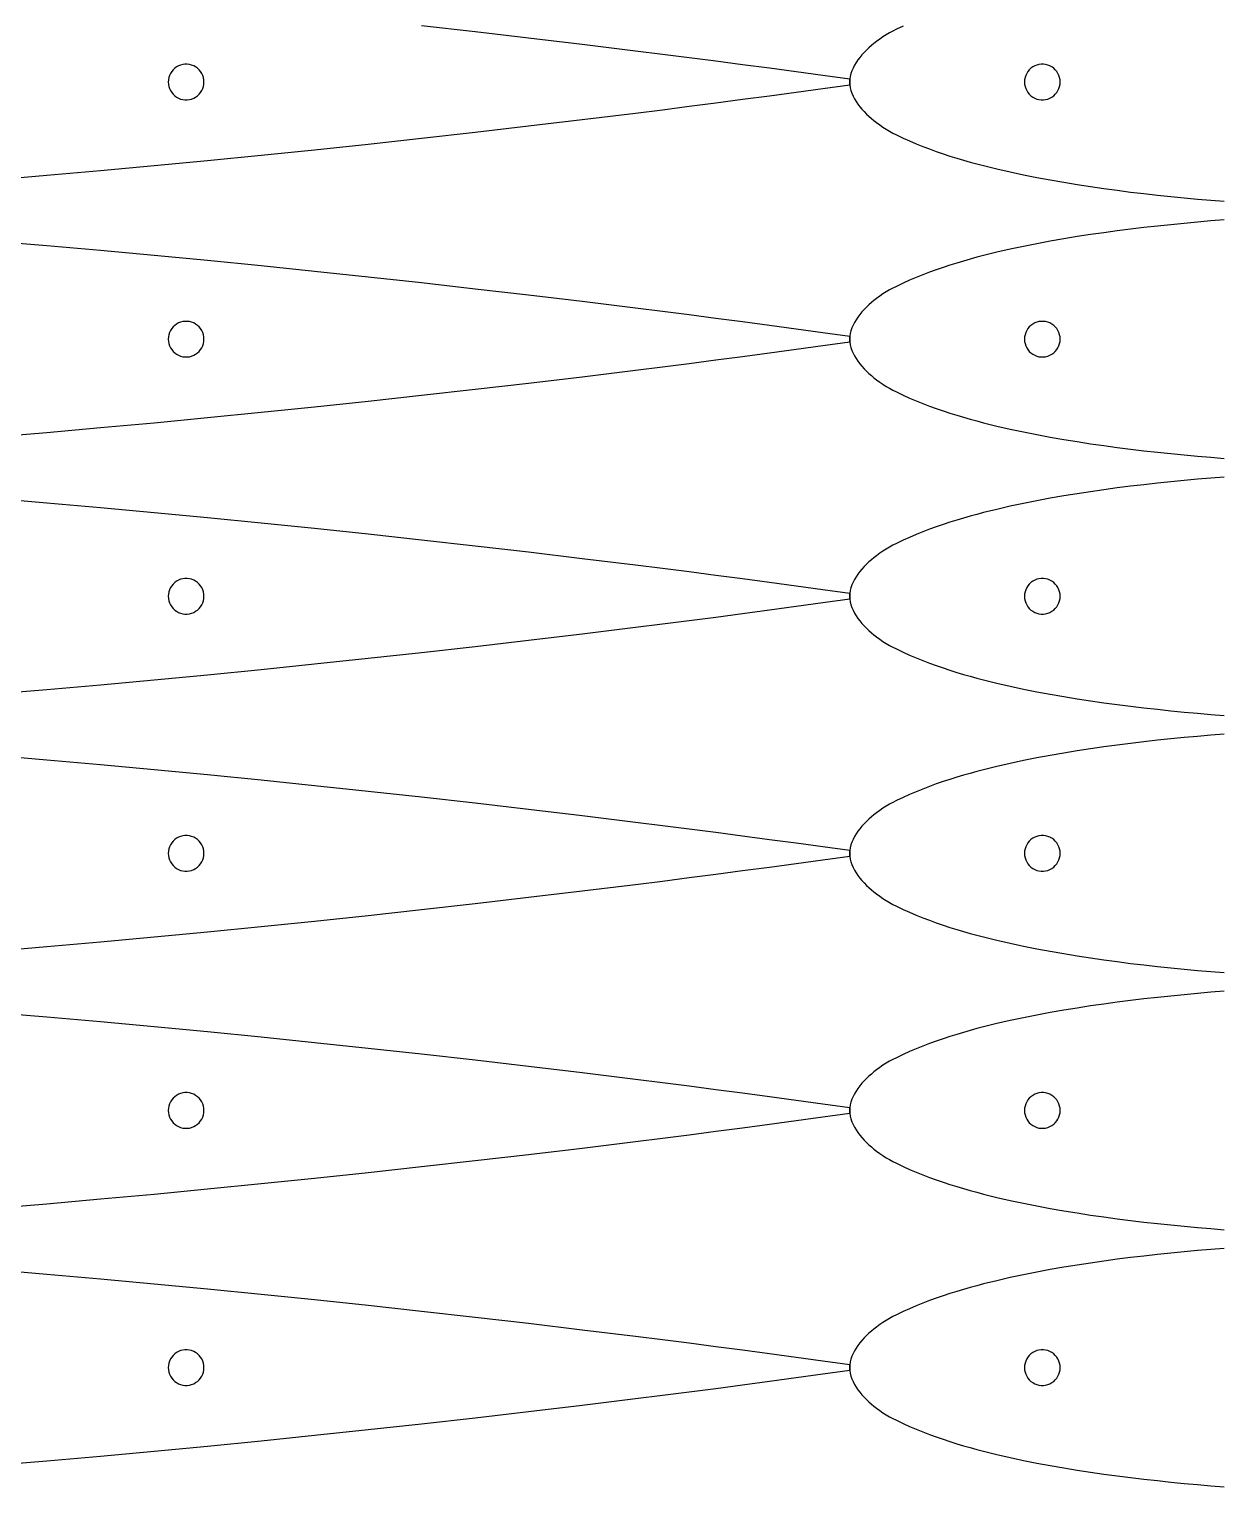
# Model space of a CAD drawing. Extents: x 0 to 1250, y 0 to 2500.
# Drawn here: x 485 to 652, y 217.4 to 421.6 of the extents above; entities that cross this region are included whole.
import ezdxf

# ---------------------------------------------------------------- set-up
doc = ezdxf.new("R2010")
doc.units = 0
doc.layers.get('0').update_dxf_attribs({"linetype": 'CONTINUOUS', "lineweight": 25})

msp = doc.modelspace()

# ---------------------------------------------------------------- linework, layer by layer
for points in [[(480.001, 400.478), (487.504, 401.108), (495.006, 401.769), (502.504, 402.457), (510, 403.173), (517.504, 403.916), (525.005, 404.685), (532.504, 405.479), (540, 406.298), (547.504, 407.142), (555.006, 408.01), (562.505, 408.903), (570, 409.821), (573.752, 410.29), (577.502, 410.767), (581.252, 411.251), (585, 411.744), (588.751, 412.247), (592.502, 412.756), (596.251, 413.27), (600, 413.786), (600, 414.545), (596.251, 415.061), (592.502, 415.575), (588.751, 416.085), (585, 416.587), (581.252, 417.08), (577.502, 417.564), (573.752, 418.041), (570, 418.51), (562.505, 419.428), (555.006, 420.321), (547.504, 421.189), (540, 422.033)], [(607.5, 422.011), (606.541, 421.55), (606.067, 421.306), (605.597, 421.05), (605.13, 420.779), (604.667, 420.489), (604.207, 420.18), (603.75, 419.847), (603.393, 419.569), (603.04, 419.275), (602.694, 418.968), (602.358, 418.648), (602.034, 418.316), (601.724, 417.973), (601.431, 417.62), (601.158, 417.259), (600.908, 416.889), (600.683, 416.513), (600.485, 416.131), (600.317, 415.744), (600.182, 415.353), (600.083, 414.959), (600.021, 414.563), (600.005, 414.364), (600, 414.166), (600.005, 413.967), (600.021, 413.769), (600.083, 413.373), (600.182, 412.979), (600.317, 412.587), (600.485, 412.2), (600.683, 411.818), (600.908, 411.442), (601.158, 411.072), (601.431, 410.711), (601.724, 410.358), (602.034, 410.016), (602.358, 409.684), (602.694, 409.363), (603.04, 409.056), (603.393, 408.763), (603.75, 408.484), (604.207, 408.151), (604.667, 407.842), (605.13, 407.553), (605.597, 407.281), (606.067, 407.025), (606.541, 406.781), (607.5, 406.32), (608.403, 405.914), (609.318, 405.524), (610.246, 405.15), (611.183, 404.791), (612.129, 404.447), (613.081, 404.117), (614.039, 403.802), (615, 403.501), (615.931, 403.222), (616.864, 402.956), (617.799, 402.701), (618.736, 402.456), (620.615, 401.995), (622.501, 401.566), (624.367, 401.169), (626.24, 400.796), (628.118, 400.446), (630, 400.117), (631.867, 399.811), (633.737, 399.523), (635.61, 399.253), (637.484, 398.999), (639.361, 398.761), (641.24, 398.538), (643.12, 398.328), (645.001, 398.131), (646.873, 397.947), (648.746, 397.774), (650.62, 397.613), (652.494, 397.461)], [(652.494, 394.856), (650.62, 394.704), (648.746, 394.542), (646.873, 394.37), (645.001, 394.185), (643.12, 393.988), (641.24, 393.779), (639.361, 393.555), (637.484, 393.317), (635.61, 393.064), (633.737, 392.793), (631.867, 392.506), (630, 392.199), (628.118, 391.87), (626.24, 391.52), (624.367, 391.148), (622.501, 390.751), (620.615, 390.322), (618.736, 389.861), (617.799, 389.616), (616.864, 389.361), (615.931, 389.094), (615, 388.816), (614.039, 388.515), (613.081, 388.2), (612.129, 387.87), (611.183, 387.526), (610.246, 387.167), (609.318, 386.792), (608.403, 386.402), (607.5, 385.996), (606.541, 385.536), (606.067, 385.292), (605.597, 385.036), (605.13, 384.764), (604.667, 384.475), (604.207, 384.166), (603.75, 383.833), (603.393, 383.554), (603.04, 383.261), (602.694, 382.953), (602.358, 382.633), (602.034, 382.301), (601.724, 381.958), (601.431, 381.606), (601.158, 381.244), (600.908, 380.875), (600.683, 380.499), (600.485, 380.116), (600.317, 379.729), (600.182, 379.338), (600.083, 378.944), (600.021, 378.548), (600.005, 378.35), (600, 378.151), (600.005, 377.953), (600.021, 377.754), (600.083, 377.358), (600.182, 376.964), (600.317, 376.573), (600.485, 376.186), (600.683, 375.804), (600.908, 375.428), (601.158, 375.058), (601.431, 374.697), (601.724, 374.344), (602.034, 374.001), (602.358, 373.669), (602.694, 373.349), (603.04, 373.042), (603.393, 372.748), (603.75, 372.469), (604.207, 372.137), (604.667, 371.827), (605.13, 371.538), (605.597, 371.267), (606.067, 371.01), (606.541, 370.767), (607.5, 370.306), (608.403, 369.9), (609.318, 369.51), (610.246, 369.136), (611.183, 368.776), (612.129, 368.432), (613.081, 368.103), (614.039, 367.788), (615, 367.486), (615.931, 367.208), (616.864, 366.942), (617.799, 366.687), (618.736, 366.442), (620.615, 365.981), (622.501, 365.552), (624.367, 365.155), (626.24, 364.782), (628.118, 364.432), (630, 364.103), (631.867, 363.797), (633.737, 363.509), (635.61, 363.239), (637.484, 362.985), (639.361, 362.747), (641.24, 362.524), (643.12, 362.314), (645.001, 362.117), (646.873, 361.933), (648.746, 361.76), (650.62, 361.598), (652.494, 361.447)], [(480.001, 364.463), (487.504, 365.094), (495.006, 365.754), (502.504, 366.442), (510, 367.158), (517.504, 367.901), (525.005, 368.671), (532.504, 369.465), (540, 370.283), (547.504, 371.127), (555.006, 371.995), (562.505, 372.888), (570, 373.807), (573.752, 374.276), (577.502, 374.752), (581.252, 375.237), (585, 375.73), (588.751, 376.232), (592.502, 376.742), (596.251, 377.256), (600, 377.772), (600, 378.531), (596.251, 379.047), (592.502, 379.561), (588.751, 380.07), (585, 380.572), (581.252, 381.065), (577.502, 381.55), (573.752, 382.026), (570, 382.496), (562.505, 383.414), (555.006, 384.307), (547.504, 385.175), (540, 386.019), (532.504, 386.838), (525.005, 387.632), (517.504, 388.401), (510, 389.144), (502.504, 389.86), (495.006, 390.548), (487.504, 391.208), (480.001, 391.839)], [(652.494, 358.841), (650.62, 358.69), (648.746, 358.528), (646.873, 358.355), (645.001, 358.171), (643.12, 357.974), (641.24, 357.764), (639.361, 357.541), (637.484, 357.303), (635.61, 357.049), (633.737, 356.779), (631.867, 356.491), (630, 356.185), (628.118, 355.856), (626.24, 355.506), (624.367, 355.133), (622.501, 354.737), (620.615, 354.308), (618.736, 353.846), (617.799, 353.601), (616.864, 353.346), (615.931, 353.08), (615, 352.802), (614.039, 352.5), (613.081, 352.185), (612.129, 351.856), (611.183, 351.511), (610.246, 351.152), (609.318, 350.778), (608.403, 350.388), (607.5, 349.982), (606.541, 349.522), (606.067, 349.278), (605.597, 349.021), (605.13, 348.75), (604.667, 348.461), (604.207, 348.151), (603.75, 347.819), (603.393, 347.54), (603.04, 347.246), (602.694, 346.939), (602.358, 346.619), (602.034, 346.287), (601.724, 345.944), (601.431, 345.591), (601.158, 345.23), (600.908, 344.861), (600.683, 344.484), (600.485, 344.102), (600.317, 343.715), (600.182, 343.324), (600.083, 342.93), (600.021, 342.534), (600.005, 342.335), (600, 342.137), (600.005, 341.938), (600.021, 341.74), (600.083, 341.344), (600.182, 340.95), (600.317, 340.559), (600.485, 340.172), (600.683, 339.789), (600.908, 339.413), (601.158, 339.044), (601.431, 338.682), (601.724, 338.33), (602.034, 337.987), (602.358, 337.655), (602.694, 337.335), (603.04, 337.027), (603.393, 336.734), (603.75, 336.455), (604.207, 336.123), (604.667, 335.813), (605.13, 335.524), (605.597, 335.252), (606.067, 334.996), (606.541, 334.752), (607.5, 334.292), (608.403, 333.886), (609.318, 333.496), (610.246, 333.121), (611.183, 332.762), (612.129, 332.418), (613.081, 332.088), (614.039, 331.773), (615, 331.472), (615.931, 331.194), (616.864, 330.927), (617.799, 330.672), (618.736, 330.428), (620.615, 329.966), (622.501, 329.537), (624.367, 329.14), (626.24, 328.768), (628.118, 328.417), (630, 328.089), (631.867, 327.782), (633.737, 327.495), (635.61, 327.224), (637.484, 326.971), (639.361, 326.733), (641.24, 326.509), (643.12, 326.3), (645.001, 326.103), (646.873, 325.918), (648.746, 325.746), (650.62, 325.584), (652.494, 325.433)], [(480.001, 328.449), (487.504, 329.08), (495.006, 329.74), (502.504, 330.428), (510, 331.144), (517.504, 331.887), (525.005, 332.656), (532.504, 333.45), (540, 334.269), (547.504, 335.113), (555.006, 335.981), (562.505, 336.874), (570, 337.792), (573.752, 338.261), (577.502, 338.738), (581.252, 339.222), (585, 339.715), (588.751, 340.218), (592.502, 340.727), (596.251, 341.241), (600, 341.757), (600, 342.516), (596.251, 343.032), (592.502, 343.546), (588.751, 344.056), (585, 344.558), (581.252, 345.051), (577.502, 345.535), (573.752, 346.012), (570, 346.481), (562.505, 347.4), (555.006, 348.292), (547.504, 349.161), (540, 350.005), (532.504, 350.823), (525.005, 351.618), (517.504, 352.387), (510, 353.13), (502.504, 353.845), (495.006, 354.534), (487.504, 355.194), (480.001, 355.825)], [(652.494, 322.827), (650.62, 322.675), (648.746, 322.514), (646.873, 322.341), (645.001, 322.157), (643.12, 321.96), (641.24, 321.75), (639.361, 321.526), (637.484, 321.288), (635.61, 321.035), (633.737, 320.765), (631.867, 320.477), (630, 320.171), (628.118, 319.842), (626.24, 319.492), (624.367, 319.119), (622.501, 318.722), (620.615, 318.293), (618.736, 317.832), (617.799, 317.587), (616.864, 317.332), (615.931, 317.066), (615, 316.787), (614.039, 316.486), (613.081, 316.171), (612.129, 315.841), (611.183, 315.497), (610.246, 315.138), (609.318, 314.764), (608.403, 314.374), (607.5, 313.968), (606.541, 313.507), (606.067, 313.263), (605.597, 313.007), (605.13, 312.735), (604.667, 312.446), (604.207, 312.137), (603.75, 311.804), (603.393, 311.525), (603.04, 311.232), (602.694, 310.925), (602.358, 310.604), (602.034, 310.272), (601.724, 309.93), (601.431, 309.577), (601.158, 309.216), (600.908, 308.846), (600.683, 308.47), (600.485, 308.088), (600.317, 307.701), (600.182, 307.309), (600.083, 306.915), (600.021, 306.519), (600.005, 306.321), (600, 306.122), (600.005, 305.924), (600.021, 305.725), (600.083, 305.329), (600.182, 304.935), (600.317, 304.544), (600.485, 304.157), (600.683, 303.775), (600.908, 303.399), (601.158, 303.029), (601.431, 302.668), (601.724, 302.315), (602.034, 301.972), (602.358, 301.64), (602.694, 301.32), (603.04, 301.013), (603.393, 300.719), (603.75, 300.441), (604.207, 300.108), (604.667, 299.799), (605.13, 299.509), (605.597, 299.238), (606.067, 298.982), (606.541, 298.738), (607.5, 298.277), (608.403, 297.871), (609.318, 297.481), (610.246, 297.107), (611.183, 296.748), (612.129, 296.404), (613.081, 296.074), (614.039, 295.759), (615, 295.458), (615.931, 295.179), (616.864, 294.913), (617.799, 294.658), (618.736, 294.413), (620.615, 293.952), (622.501, 293.523), (624.367, 293.126), (626.24, 292.753), (628.118, 292.403), (630, 292.074), (631.867, 291.768), (633.737, 291.48), (635.61, 291.21), (637.484, 290.956), (639.361, 290.718), (641.24, 290.495), (643.12, 290.285), (645.001, 290.088), (646.873, 289.904), (648.746, 289.731), (650.62, 289.569), (652.494, 289.418)], [(480.001, 292.434), (487.504, 293.065), (495.006, 293.725), (502.504, 294.414), (510, 295.129), (517.504, 295.873), (525.005, 296.642), (532.504, 297.436), (540, 298.255), (547.504, 299.099), (555.006, 299.967), (562.505, 300.86), (570, 301.778), (573.752, 302.247), (577.502, 302.724), (581.252, 303.208), (585, 303.701), (588.751, 304.203), (592.502, 304.713), (596.251, 305.227), (600, 305.743), (600, 306.502), (596.251, 307.018), (592.502, 307.532), (588.751, 308.041), (585, 308.544), (581.252, 309.037), (577.502, 309.521), (573.752, 309.998), (570, 310.467), (562.505, 311.385), (555.006, 312.278), (547.504, 313.146), (540, 313.99), (532.504, 314.809), (525.005, 315.603), (517.504, 316.372), (510, 317.115), (502.504, 317.831), (495.006, 318.519), (487.504, 319.18), (480.001, 319.81)], [(652.494, 286.812), (650.62, 286.661), (648.746, 286.499), (646.873, 286.326), (645.001, 286.142), (643.12, 285.945), (641.24, 285.736), (639.361, 285.512), (637.484, 285.274), (635.61, 285.02), (633.737, 284.75), (631.867, 284.462), (630, 284.156), (628.118, 283.827), (626.24, 283.477), (624.367, 283.104), (622.501, 282.708), (620.615, 282.279), (618.736, 281.817), (617.799, 281.573), (616.864, 281.317), (615.931, 281.051), (615, 280.773), (614.039, 280.472), (613.081, 280.156), (612.129, 279.827), (611.183, 279.483), (610.246, 279.124), (609.318, 278.749), (608.403, 278.359), (607.5, 277.953), (606.541, 277.493), (606.067, 277.249), (605.597, 276.993), (605.13, 276.721), (604.667, 276.432), (604.207, 276.122), (603.75, 275.79), (603.393, 275.511), (603.04, 275.217), (602.694, 274.91), (602.358, 274.59), (602.034, 274.258), (601.724, 273.915), (601.431, 273.563), (601.158, 273.201), (600.908, 272.832), (600.683, 272.455), (600.485, 272.073), (600.317, 271.686), (600.182, 271.295), (600.083, 270.901), (600.021, 270.505), (600.005, 270.307), (600, 270.108), (600.005, 269.909), (600.021, 269.711), (600.083, 269.315), (600.182, 268.921), (600.317, 268.53), (600.485, 268.143), (600.683, 267.761), (600.908, 267.384), (601.158, 267.015), (601.431, 266.653), (601.724, 266.301), (602.034, 265.958), (602.358, 265.626), (602.694, 265.306), (603.04, 264.998), (603.393, 264.705), (603.75, 264.426), (604.207, 264.094), (604.667, 263.784), (605.13, 263.495), (605.597, 263.224), (606.067, 262.967), (606.541, 262.723), (607.5, 262.263), (608.403, 261.857), (609.318, 261.467), (610.246, 261.092), (611.183, 260.733), (612.129, 260.389), (613.081, 260.06), (614.039, 259.745), (615, 259.443), (615.931, 259.165), (616.864, 258.899), (617.799, 258.643), (618.736, 258.399), (620.615, 257.937), (622.501, 257.508), (624.367, 257.111), (626.24, 256.739), (628.118, 256.389), (630, 256.06), (631.867, 255.754), (633.737, 255.466), (635.61, 255.196), (637.484, 254.942), (639.361, 254.704), (641.24, 254.481), (643.12, 254.271), (645.001, 254.074), (646.873, 253.89), (648.746, 253.717), (650.62, 253.555), (652.494, 253.404)], [(480.001, 256.42), (487.504, 257.051), (495.006, 257.711), (502.504, 258.399), (510, 259.115), (517.504, 259.858), (525.005, 260.627), (532.504, 261.421), (540, 262.24), (547.504, 263.084), (555.006, 263.952), (562.505, 264.845), (570, 265.763), (573.752, 266.233), (577.502, 266.709), (581.252, 267.194), (585, 267.687), (588.751, 268.189), (592.502, 268.698), (596.251, 269.212), (600, 269.729), (600, 270.487), (596.251, 271.004), (592.502, 271.518), (588.751, 272.027), (585, 272.529), (581.252, 273.022), (577.502, 273.507), (573.752, 273.983), (570, 274.453), (562.505, 275.371), (555.006, 276.264), (547.504, 277.132), (540, 277.976), (532.504, 278.794), (525.005, 279.589), (517.504, 280.358), (510, 281.101), (502.504, 281.817), (495.006, 282.505), (487.504, 283.165), (480.001, 283.796)], [(652.494, 250.798), (650.62, 250.647), (648.746, 250.485), (646.873, 250.312), (645.001, 250.128), (643.12, 249.931), (641.24, 249.721), (639.361, 249.498), (637.484, 249.26), (635.61, 249.006), (633.737, 248.736), (631.867, 248.448), (630, 248.142), (628.118, 247.813), (626.24, 247.463), (624.367, 247.09), (622.501, 246.693), (620.615, 246.264), (618.736, 245.803), (617.799, 245.558), (616.864, 245.303), (615.931, 245.037), (615, 244.758), (614.039, 244.457), (613.081, 244.142), (612.129, 243.812), (611.183, 243.468), (610.246, 243.109), (609.318, 242.735), (608.403, 242.345), (607.5, 241.939), (606.541, 241.478), (606.067, 241.234), (605.597, 240.978), (605.13, 240.707), (604.667, 240.417), (604.207, 240.108), (603.75, 239.775), (603.393, 239.497), (603.04, 239.203), (602.694, 238.896), (602.358, 238.576), (602.034, 238.244), (601.724, 237.901), (601.431, 237.548), (601.158, 237.187), (600.908, 236.817), (600.683, 236.441), (600.485, 236.059), (600.317, 235.672), (600.182, 235.281), (600.083, 234.887), (600.021, 234.491), (600.005, 234.292), (600, 234.094), (600.005, 233.895), (600.021, 233.697), (600.083, 233.301), (600.182, 232.907), (600.317, 232.516), (600.485, 232.128), (600.683, 231.746), (600.908, 231.37), (601.158, 231), (601.431, 230.639), (601.724, 230.286), (602.034, 229.944), (602.358, 229.612), (602.694, 229.291), (603.04, 228.984), (603.393, 228.691), (603.75, 228.412), (604.207, 228.079), (604.667, 227.77), (605.13, 227.481), (605.597, 227.209), (606.067, 226.953), (606.541, 226.709), (607.5, 226.248), (608.403, 225.842), (609.318, 225.452), (610.246, 225.078), (611.183, 224.719), (612.129, 224.375), (613.081, 224.045), (614.039, 223.73), (615, 223.429), (615.931, 223.15), (616.864, 222.884), (617.799, 222.629), (618.736, 222.384), (620.615, 221.923), (622.501, 221.494), (624.367, 221.097), (626.24, 220.724), (628.118, 220.374), (630, 220.045), (631.867, 219.739), (633.737, 219.451), (635.61, 219.181), (637.484, 218.928), (639.361, 218.69), (641.24, 218.466), (643.12, 218.256), (645.001, 218.059), (646.873, 217.875), (648.746, 217.702), (650.62, 217.541), (652.494, 217.389)], [(480.001, 220.406), (487.504, 221.036), (495.006, 221.697), (502.504, 222.385), (510, 223.101), (517.504, 223.844), (525.005, 224.613), (532.504, 225.407), (540, 226.226), (547.504, 227.07), (555.006, 227.938), (562.505, 228.831), (570, 229.749), (573.752, 230.218), (577.502, 230.695), (581.252, 231.179), (585, 231.672), (588.751, 232.175), (592.502, 232.684), (596.251, 233.198), (600, 233.714), (600, 234.473), (596.251, 234.989), (592.502, 235.503), (588.751, 236.013), (585, 236.515), (581.252, 237.008), (577.502, 237.492), (573.752, 237.969), (570, 238.438), (562.505, 239.356), (555.006, 240.249), (547.504, 241.118), (540, 241.961), (532.504, 242.78), (525.005, 243.574), (517.504, 244.343), (510, 245.087), (502.504, 245.802), (495.006, 246.491), (487.504, 247.151), (480.001, 247.782)]]:
    msp.add_lwpolyline(points)
for points in [[(509.5, 414.166), (509.48, 414.479), (509.422, 414.787), (509.324, 415.086), (509.191, 415.37), (509.023, 415.635), (508.822, 415.877), (508.594, 416.092), (508.34, 416.276), (508.064, 416.428), (507.773, 416.543), (507.469, 416.621), (507.157, 416.661), (506.843, 416.661), (506.531, 416.621), (506.227, 416.543), (505.936, 416.428), (505.66, 416.276), (505.406, 416.092), (505.178, 415.877), (504.977, 415.635), (504.809, 415.37), (504.676, 415.086), (504.578, 414.787), (504.52, 414.479), (504.5, 414.166), (504.52, 413.852), (504.578, 413.544), (504.676, 413.245), (504.809, 412.961), (504.977, 412.696), (505.178, 412.454), (505.406, 412.239), (505.66, 412.055), (505.936, 411.903), (506.227, 411.788), (506.531, 411.71), (506.843, 411.67), (507.157, 411.67), (507.469, 411.71), (507.773, 411.788), (508.064, 411.903), (508.34, 412.055), (508.594, 412.239), (508.822, 412.454), (509.023, 412.696), (509.191, 412.961), (509.324, 413.245), (509.422, 413.544), (509.48, 413.852)], [(629.5, 414.166), (629.48, 414.479), (629.422, 414.787), (629.324, 415.086), (629.191, 415.37), (629.023, 415.635), (628.822, 415.877), (628.594, 416.092), (628.34, 416.276), (628.064, 416.428), (627.773, 416.543), (627.468, 416.621), (627.157, 416.661), (626.843, 416.661), (626.532, 416.621), (626.227, 416.543), (625.936, 416.428), (625.66, 416.276), (625.406, 416.092), (625.178, 415.877), (624.977, 415.635), (624.809, 415.37), (624.676, 415.086), (624.578, 414.787), (624.52, 414.479), (624.5, 414.166), (624.52, 413.852), (624.578, 413.544), (624.676, 413.245), (624.809, 412.961), (624.977, 412.696), (625.178, 412.454), (625.406, 412.239), (625.66, 412.055), (625.936, 411.903), (626.227, 411.788), (626.532, 411.71), (626.843, 411.67), (627.157, 411.67), (627.468, 411.71), (627.773, 411.788), (628.064, 411.903), (628.34, 412.055), (628.594, 412.239), (628.822, 412.454), (629.023, 412.696), (629.191, 412.961), (629.324, 413.245), (629.422, 413.544), (629.48, 413.852)], [(509.5, 378.151), (509.48, 378.464), (509.422, 378.773), (509.324, 379.072), (509.191, 379.356), (509.023, 379.621), (508.822, 379.863), (508.594, 380.077), (508.34, 380.262), (508.064, 380.413), (507.773, 380.529), (507.469, 380.607), (507.157, 380.646), (506.843, 380.646), (506.531, 380.607), (506.227, 380.529), (505.936, 380.413), (505.66, 380.262), (505.406, 380.077), (505.178, 379.863), (504.977, 379.621), (504.809, 379.356), (504.676, 379.072), (504.578, 378.773), (504.52, 378.464), (504.5, 378.151), (504.52, 377.838), (504.578, 377.529), (504.676, 377.231), (504.809, 376.947), (504.977, 376.682), (505.178, 376.44), (505.406, 376.225), (505.66, 376.04), (505.936, 375.889), (506.227, 375.774), (506.531, 375.695), (506.843, 375.656), (507.157, 375.656), (507.469, 375.695), (507.773, 375.774), (508.064, 375.889), (508.34, 376.04), (508.594, 376.225), (508.822, 376.44), (509.023, 376.682), (509.191, 376.947), (509.324, 377.231), (509.422, 377.529), (509.48, 377.838)], [(629.5, 378.151), (629.48, 378.464), (629.422, 378.773), (629.324, 379.072), (629.191, 379.356), (629.023, 379.621), (628.822, 379.863), (628.594, 380.077), (628.34, 380.262), (628.064, 380.413), (627.773, 380.529), (627.468, 380.607), (627.157, 380.646), (626.843, 380.646), (626.532, 380.607), (626.227, 380.529), (625.936, 380.413), (625.66, 380.262), (625.406, 380.077), (625.178, 379.863), (624.977, 379.621), (624.809, 379.356), (624.676, 379.072), (624.578, 378.773), (624.52, 378.464), (624.5, 378.151), (624.52, 377.838), (624.578, 377.529), (624.676, 377.231), (624.809, 376.947), (624.977, 376.682), (625.178, 376.44), (625.406, 376.225), (625.66, 376.04), (625.936, 375.889), (626.227, 375.774), (626.532, 375.695), (626.843, 375.656), (627.157, 375.656), (627.468, 375.695), (627.773, 375.774), (628.064, 375.889), (628.34, 376.04), (628.594, 376.225), (628.822, 376.44), (629.023, 376.682), (629.191, 376.947), (629.324, 377.231), (629.422, 377.529), (629.48, 377.838)], [(509.5, 342.137), (509.48, 342.45), (509.422, 342.758), (509.324, 343.057), (509.191, 343.341), (509.023, 343.606), (508.822, 343.848), (508.594, 344.063), (508.34, 344.248), (508.064, 344.399), (507.773, 344.514), (507.469, 344.592), (507.157, 344.632), (506.843, 344.632), (506.531, 344.592), (506.227, 344.514), (505.936, 344.399), (505.66, 344.248), (505.406, 344.063), (505.178, 343.848), (504.977, 343.606), (504.809, 343.341), (504.676, 343.057), (504.578, 342.758), (504.52, 342.45), (504.5, 342.137), (504.52, 341.823), (504.578, 341.515), (504.676, 341.216), (504.809, 340.932), (504.977, 340.667), (505.178, 340.425), (505.406, 340.21), (505.66, 340.026), (505.936, 339.875), (506.227, 339.759), (506.531, 339.681), (506.843, 339.642), (507.157, 339.642), (507.469, 339.681), (507.773, 339.759), (508.064, 339.875), (508.34, 340.026), (508.594, 340.21), (508.822, 340.425), (509.023, 340.667), (509.191, 340.932), (509.324, 341.216), (509.422, 341.515), (509.48, 341.823)], [(629.5, 342.137), (629.48, 342.45), (629.422, 342.758), (629.324, 343.057), (629.191, 343.341), (629.023, 343.606), (628.822, 343.848), (628.594, 344.063), (628.34, 344.248), (628.064, 344.399), (627.773, 344.514), (627.468, 344.592), (627.157, 344.632), (626.843, 344.632), (626.532, 344.592), (626.227, 344.514), (625.936, 344.399), (625.66, 344.248), (625.406, 344.063), (625.178, 343.848), (624.977, 343.606), (624.809, 343.341), (624.676, 343.057), (624.578, 342.758), (624.52, 342.45), (624.5, 342.137), (624.52, 341.823), (624.578, 341.515), (624.676, 341.216), (624.809, 340.932), (624.977, 340.667), (625.178, 340.425), (625.406, 340.21), (625.66, 340.026), (625.936, 339.875), (626.227, 339.759), (626.532, 339.681), (626.843, 339.642), (627.157, 339.642), (627.468, 339.681), (627.773, 339.759), (628.064, 339.875), (628.34, 340.026), (628.594, 340.21), (628.822, 340.425), (629.023, 340.667), (629.191, 340.932), (629.324, 341.216), (629.422, 341.515), (629.48, 341.823)], [(509.5, 306.122), (509.48, 306.436), (509.422, 306.744), (509.324, 307.043), (509.191, 307.327), (509.023, 307.592), (508.822, 307.834), (508.594, 308.049), (508.34, 308.233), (508.064, 308.385), (507.773, 308.5), (507.469, 308.578), (507.157, 308.618), (506.843, 308.618), (506.531, 308.578), (506.227, 308.5), (505.936, 308.385), (505.66, 308.233), (505.406, 308.049), (505.178, 307.834), (504.977, 307.592), (504.809, 307.327), (504.676, 307.043), (504.578, 306.744), (504.52, 306.436), (504.5, 306.122), (504.52, 305.809), (504.578, 305.501), (504.676, 305.202), (504.809, 304.918), (504.977, 304.653), (505.178, 304.411), (505.406, 304.196), (505.66, 304.012), (505.936, 303.86), (506.227, 303.745), (506.531, 303.667), (506.843, 303.627), (507.157, 303.627), (507.469, 303.667), (507.773, 303.745), (508.064, 303.86), (508.34, 304.012), (508.594, 304.196), (508.822, 304.411), (509.023, 304.653), (509.191, 304.918), (509.324, 305.202), (509.422, 305.501), (509.48, 305.809)], [(629.5, 306.122), (629.48, 306.436), (629.422, 306.744), (629.324, 307.043), (629.191, 307.327), (629.023, 307.592), (628.822, 307.834), (628.594, 308.049), (628.34, 308.233), (628.064, 308.385), (627.773, 308.5), (627.468, 308.578), (627.157, 308.618), (626.843, 308.618), (626.532, 308.578), (626.227, 308.5), (625.936, 308.385), (625.66, 308.233), (625.406, 308.049), (625.178, 307.834), (624.977, 307.592), (624.809, 307.327), (624.676, 307.043), (624.578, 306.744), (624.52, 306.436), (624.5, 306.122), (624.52, 305.809), (624.578, 305.501), (624.676, 305.202), (624.809, 304.918), (624.977, 304.653), (625.178, 304.411), (625.406, 304.196), (625.66, 304.012), (625.936, 303.86), (626.227, 303.745), (626.532, 303.667), (626.843, 303.627), (627.157, 303.627), (627.468, 303.667), (627.773, 303.745), (628.064, 303.86), (628.34, 304.012), (628.594, 304.196), (628.822, 304.411), (629.023, 304.653), (629.191, 304.918), (629.324, 305.202), (629.422, 305.501), (629.48, 305.809)], [(509.5, 270.108), (509.48, 270.421), (509.422, 270.73), (509.324, 271.028), (509.191, 271.312), (509.023, 271.577), (508.822, 271.819), (508.594, 272.034), (508.34, 272.219), (508.064, 272.37), (507.773, 272.486), (507.469, 272.564), (507.157, 272.603), (506.843, 272.603), (506.531, 272.564), (506.227, 272.486), (505.936, 272.37), (505.66, 272.219), (505.406, 272.034), (505.178, 271.819), (504.977, 271.577), (504.809, 271.312), (504.676, 271.028), (504.578, 270.73), (504.52, 270.421), (504.5, 270.108), (504.52, 269.795), (504.578, 269.486), (504.676, 269.188), (504.809, 268.904), (504.977, 268.639), (505.178, 268.397), (505.406, 268.182), (505.66, 267.997), (505.936, 267.846), (506.227, 267.73), (506.531, 267.652), (506.843, 267.613), (507.157, 267.613), (507.469, 267.652), (507.773, 267.73), (508.064, 267.846), (508.34, 267.997), (508.594, 268.182), (508.822, 268.397), (509.023, 268.639), (509.191, 268.904), (509.324, 269.188), (509.422, 269.486), (509.48, 269.795)], [(629.5, 270.108), (629.48, 270.421), (629.422, 270.73), (629.324, 271.028), (629.191, 271.312), (629.023, 271.577), (628.822, 271.819), (628.594, 272.034), (628.34, 272.219), (628.064, 272.37), (627.773, 272.486), (627.468, 272.564), (627.157, 272.603), (626.843, 272.603), (626.532, 272.564), (626.227, 272.486), (625.936, 272.37), (625.66, 272.219), (625.406, 272.034), (625.178, 271.819), (624.977, 271.577), (624.809, 271.312), (624.676, 271.028), (624.578, 270.73), (624.52, 270.421), (624.5, 270.108), (624.52, 269.795), (624.578, 269.486), (624.676, 269.188), (624.809, 268.904), (624.977, 268.639), (625.178, 268.397), (625.406, 268.182), (625.66, 267.997), (625.936, 267.846), (626.227, 267.73), (626.532, 267.652), (626.843, 267.613), (627.157, 267.613), (627.468, 267.652), (627.773, 267.73), (628.064, 267.846), (628.34, 267.997), (628.594, 268.182), (628.822, 268.397), (629.023, 268.639), (629.191, 268.904), (629.324, 269.188), (629.422, 269.486), (629.48, 269.795)], [(509.5, 234.094), (509.48, 234.407), (509.422, 234.715), (509.324, 235.014), (509.191, 235.298), (509.023, 235.563), (508.822, 235.805), (508.594, 236.02), (508.34, 236.204), (508.064, 236.356), (507.773, 236.471), (507.469, 236.549), (507.157, 236.589), (506.843, 236.589), (506.531, 236.549), (506.227, 236.471), (505.936, 236.356), (505.66, 236.204), (505.406, 236.02), (505.178, 235.805), (504.977, 235.563), (504.809, 235.298), (504.676, 235.014), (504.578, 234.715), (504.52, 234.407), (504.5, 234.094), (504.52, 233.78), (504.578, 233.472), (504.676, 233.173), (504.809, 232.889), (504.977, 232.624), (505.178, 232.382), (505.406, 232.167), (505.66, 231.983), (505.936, 231.832), (506.227, 231.716), (506.531, 231.638), (506.843, 231.599), (507.157, 231.599), (507.469, 231.638), (507.773, 231.716), (508.064, 231.832), (508.34, 231.983), (508.594, 232.167), (508.822, 232.382), (509.023, 232.624), (509.191, 232.889), (509.324, 233.173), (509.422, 233.472), (509.48, 233.78)], [(629.5, 234.094), (629.48, 234.407), (629.422, 234.715), (629.324, 235.014), (629.191, 235.298), (629.023, 235.563), (628.822, 235.805), (628.594, 236.02), (628.34, 236.204), (628.064, 236.356), (627.773, 236.471), (627.468, 236.549), (627.157, 236.589), (626.843, 236.589), (626.532, 236.549), (626.227, 236.471), (625.936, 236.356), (625.66, 236.204), (625.406, 236.02), (625.178, 235.805), (624.977, 235.563), (624.809, 235.298), (624.676, 235.014), (624.578, 234.715), (624.52, 234.407), (624.5, 234.094), (624.52, 233.78), (624.578, 233.472), (624.676, 233.173), (624.809, 232.889), (624.977, 232.624), (625.178, 232.382), (625.406, 232.167), (625.66, 231.983), (625.936, 231.832), (626.227, 231.716), (626.532, 231.638), (626.843, 231.599), (627.157, 231.599), (627.468, 231.638), (627.773, 231.716), (628.064, 231.832), (628.34, 231.983), (628.594, 232.167), (628.822, 232.382), (629.023, 232.624), (629.191, 232.889), (629.324, 233.173), (629.422, 233.472), (629.48, 233.78)]]:
    msp.add_lwpolyline(points, close=True)

doc.saveas('drawing.dxf')
